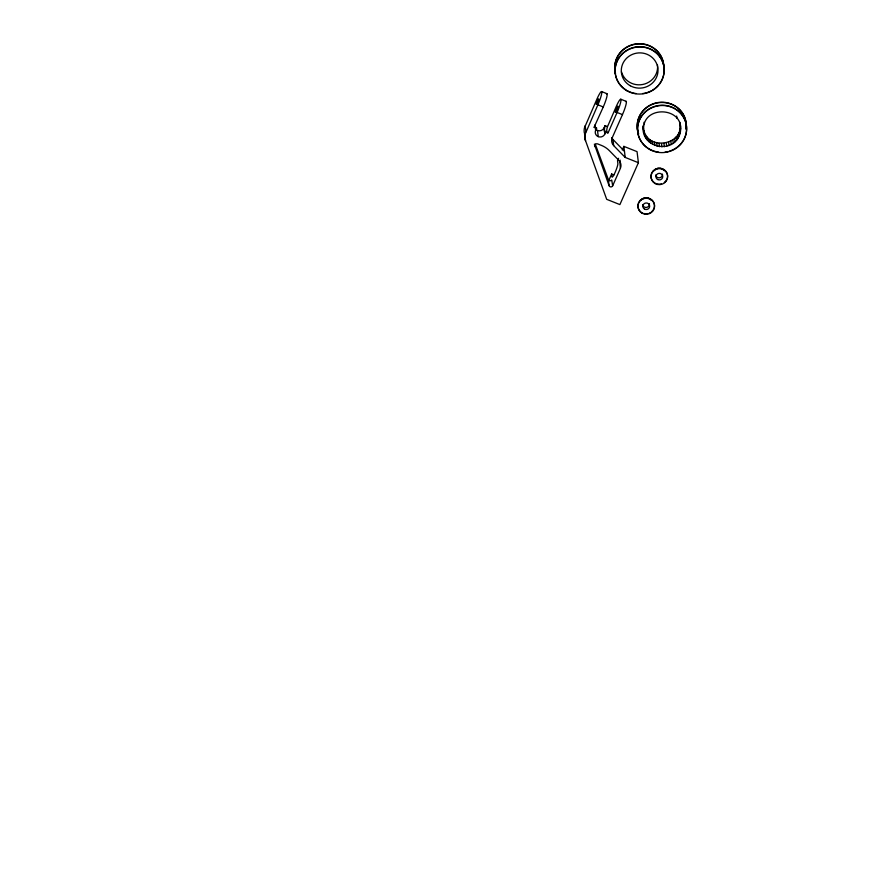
<?xml version="1.0" encoding="UTF-8"?>
<svg xmlns="http://www.w3.org/2000/svg" width="873" height="873" viewBox="0 0 873 873"><rect width="100%" height="100%" fill="white"/><g stroke="black" fill="none" stroke-linecap="round" stroke-linejoin="round"><path stroke-width="1.31" d="M643.587 129.062C643.139 104.651 684.487 106.964 680.449 131.387C676.793 154.892 640.171 149.469 643.183 125.767L643.717 131.387M643.314 128.091C645.551 151.007 683.635 146.206 680.1 123.442L680.504 126.738M607.379 126.541L605.076 125.614L604.88 126.509A25.382 3.579 -68.2 0 0 605.546 131.987L608.132 132.718L617.08 112.464A10.956 1.55 -68.2 0 0 620.998 99.675A10.956 1.55 -68.2 0 0 616.327 106.288L607.182 127.425A25.382 3.579 -68.2 0 0 607.848 132.903L608.132 132.718M622.274 149.949L623.857 146.369L637.05 151.64L638.403 162.705L619.895 204.598L606.691 199.328L585.336 140.095A13.182 12.637 -7 0 1 585.205 134.027L597.896 104.804A10.956 1.55 -68.2 0 0 601.803 92.003A10.956 1.55 -68.2 0 0 597.132 98.627L584.452 127.851A13.182 12.637 -7 0 0 584.397 133.165M594.033 127.393L603.265 106.953A10.956 1.55 -68.2 0 0 606.419 93.913M605.829 131.79L604.836 134.049A5.009 4.802 -7 0 1 598.267 136.646A5.009 4.802 -7 0 1 595.626 130.372L596.619 128.113L594.317 127.196M604.836 134.049L604.072 127.873L605.076 125.614M625.603 101.574A10.956 1.55 -68.2 0 1 622.46 114.614L612.257 137.694A7.726 7.41 -7 0 0 613.697 145.627L625.21 157.435L638.403 162.705M618.586 158.297L617.527 160.676L617.866 163.469A7.519 1.059 -68.2 0 1 615.934 170.453A7.519 1.059 -68.2 0 1 612.508 176.957L612.311 177.099A7.519 1.059 -68.2 0 1 611.984 176.793L611.635 174L613.937 174.916M594.36 144.143L609.103 185.72A1.91 1.822 -7 0 0 612.66 185.818L620.376 168.38L619.863 161.538A7.726 7.41 -7 0 0 620.179 160.152M608.514 181.06L611.635 174M596.619 128.113L596.335 128.309A25.382 3.579 -68.2 0 1 595.812 128.364M601.562 91.534L606.931 93.684M620.758 99.206L626.127 101.344M597.896 104.804L603.265 106.953M617.08 112.464L622.46 114.614M604.454 130.961L606.757 131.878M611.678 137.716A7.726 7.41 -7 0 0 612.933 139.451L624.457 151.258M595.31 144.22L608.35 179.543L609.103 185.72M679.783 122.264L680.056 124.457M680.231 125.767L680.634 129.062M680.045 128.091L680.449 131.387M679.554 130.372L679.958 133.667M678.747 132.576L679.15 135.872M676.651 116.044L676.924 118.237M677.655 134.66L678.059 137.956M676.291 136.592L676.695 139.887M674.676 138.349L675.08 141.644M672.832 139.876L673.236 143.172M670.802 141.175L671.206 144.471M668.62 142.201L669.024 145.496M666.317 142.943L666.721 146.238M663.938 143.401L664.342 146.697M661.516 143.554L661.92 146.85M659.104 143.401L659.508 146.697M656.725 142.943L657.129 146.238M654.444 142.201L654.848 145.496M652.284 141.164L652.688 144.46M650.276 139.876L650.68 143.172M648.475 138.338L648.879 141.633M646.893 136.592L647.297 139.887M644.001 122.264L644.263 124.457M645.573 134.66L645.976 137.956M644.514 132.576L644.918 135.872M643.761 130.372L644.165 133.667M623.857 146.369L625.21 157.435M612.933 139.451L613.697 145.627M612.66 185.818L611.722 179.969A1.91 1.822 -7 0 1 608.35 179.543M597.503 130.47L598.267 136.646M594.993 125.221L595.626 130.372M585.183 125.657L585.947 131.834M585.576 140.815L584.583 133.918L585.336 140.095M604.072 127.873A5.009 4.802 -7 0 1 595.899 129.433M595.441 128.025A25.382 3.579 -68.2 0 1 595.353 124.664M620.376 168.38A7.726 7.399 -6.9 0 0 618.924 160.457L609.452 150.734A23.495 22.534 -7 0 0 601.442 145.409L597.678 143.903A2.248 2.161 -7 0 0 594.666 146.609M654.139 182.522A8.348 8.01 -7 0 1 653.19 170.759A8.348 8.01 -7 0 1 665.499 170.759A8.348 8.01 -7 0 1 664.298 182.522M661.363 183.908A8.348 8.01 -7 0 1 657.042 183.908M656.016 183.57A8.348 8.01 -7 0 1 655.045 183.112M653.899 170.693A6.591 6.329 -7 0 1 664.364 170.693M662.487 174.12A3.427 3.285 -7 0 1 659.497 177.797A3.427 3.285 -7 0 1 655.688 174.971M641.055 212.128A8.348 8.01 -7 0 1 640.105 200.364A8.348 8.01 -7 0 1 652.415 200.364A8.348 8.01 -7 0 1 651.214 212.128M650.298 212.717A8.348 8.01 -7 0 1 649.316 213.176M648.279 213.514A8.348 8.01 -7 0 1 643.958 213.514M642.932 213.176A8.348 8.01 -7 0 1 641.961 212.717M640.815 200.299A6.591 6.329 -7 0 1 649.359 198.673M650.069 199.131A6.591 6.329 -7 0 1 651.28 200.299M649.403 203.725A3.427 3.285 -7 0 1 646.413 207.414A3.427 3.285 -7 0 1 642.604 204.577M638.6 134.104A24.553 23.538 -7 0 1 659.322 102.632A24.553 23.538 -7 0 1 686.036 129.128M637.694 130.863A24.553 23.538 -7 0 1 660.883 102.228A24.553 23.538 -7 0 1 686.003 128.844M638.567 133.82A24.553 23.538 -7 0 1 637.934 131.867M641.83 142.288A24.553 23.538 -7 0 1 659.126 105.426A24.553 23.538 -7 0 1 685.043 136.843M684.65 137.792A24.553 23.538 -7 0 1 683.199 140.564M682.642 141.437A24.553 23.538 -7 0 1 669.22 151.247M668.183 151.531A24.553 23.538 -7 0 1 665.03 152.142M658.624 152.142A24.553 23.538 -7 0 1 647.799 148.072M646.937 147.472A24.553 23.538 -7 0 1 642.452 143.117M618.237 81.997A24.553 23.538 -7 0 1 624.882 51.529A24.553 23.538 -7 0 1 657.14 53.559A24.553 23.538 -7 0 1 658.929 84.561M658.253 85.368A24.553 23.538 -7 0 1 652.589 90.094M651.673 90.628A24.553 23.538 -7 0 1 646.751 92.691M645.725 92.975A24.553 23.538 -7 0 1 642.572 93.575M636.166 93.575A24.553 23.538 -7 0 1 633.023 92.975M631.997 92.691A24.553 23.538 -7 0 1 627.13 90.628M626.225 90.094A24.553 23.538 -7 0 1 618.782 82.88M615.52 73.583A24.553 23.538 -7 0 1 636.33 44.13A24.553 23.538 -7 0 1 663.818 67.494M615.476 73.31A24.553 23.538 -7 0 1 636.297 43.846A24.553 23.538 -7 0 1 663.786 67.21M657.467 64.908A18.366 17.613 -7 0 1 642.648 84.495A18.366 17.613 -7 0 1 621.467 71.772M596.314 104.138C598.965 102.959 599.904 92.822 596.314 104.138M615.345 112.126C618.346 110.795 619.426 99.282 615.345 112.126M655.099 183.581A8.348 8.01 -7 0 0 667.692 176.641A8.348 8.01 -7 0 0 655.252 169.7A8.348 8.01 -7 0 0 655.099 183.581M642.015 213.187A8.348 8.01 -7 0 0 654.608 206.246A8.348 8.01 -7 0 0 642.168 199.306A8.348 8.01 -7 0 0 642.015 213.187M649.621 149.469A24.553 23.538 -7 0 0 686.647 129.062A24.553 23.538 -7 0 0 650.058 108.656A24.553 23.538 -7 0 0 649.621 149.469M644.525 209.094A3.427 3.285 -7 0 0 649.687 206.246A3.427 3.285 -7 0 0 644.58 203.398A3.427 3.285 -7 0 0 644.525 209.094M657.609 179.489A3.427 3.285 -7 0 0 662.771 176.641A3.427 3.285 -7 0 0 657.664 173.792A3.427 3.285 -7 0 0 657.609 179.489M627.163 90.901A24.553 23.538 -7 0 0 664.189 70.506A24.553 23.538 -7 0 0 627.6 50.099A24.553 23.538 -7 0 0 627.163 90.901M630.306 85.772A18.366 17.613 -7 0 0 658.013 70.506A18.366 17.613 -7 0 0 630.633 55.239A18.366 17.613 -7 0 0 630.306 85.772"/></g></svg>
